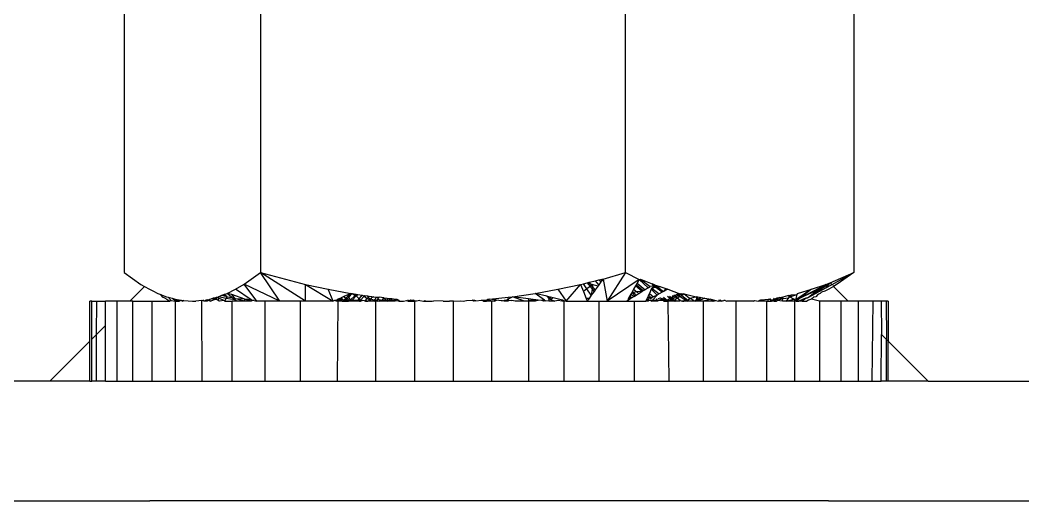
# Model space of a CAD drawing. Header units: millimetres. Extents: x 153 to 4750, y 92 to 3343.
# Drawn here: x 1739.13 to 1764.26, y 1073.62 to 1085.65 of the extents above; entities that cross this region are included whole.
import ezdxf

# ---------------------------------------------------------------- set-up
doc = ezdxf.new("R2010")
doc.units = ezdxf.units.MM

msp = doc.modelspace()

# ---------------------------------------------------------------- linework, layer by layer
for p, q in [((1741.74, 1085.901), (1741.74, 1079.33)), ((1745.159, 1085.901), (1745.159, 1079.33)), ((1754.301, 1079.33), (1754.301, 1085.901)), ((1760.023, 1085.901), (1760.023, 1079.33)), ((1741.74, 1079.33), (1742.161, 1079.034)), ((1744.742, 1079.036), (1745.159, 1079.33)), ((1745.159, 1079.33), (1746.283, 1079.034)), ((1745.64, 1078.616), (1745.159, 1079.33)), ((1746.281, 1078.616), (1745.159, 1079.33)), ((1753.39, 1079.087), (1753.545, 1079.126)), ((1753.545, 1079.126), (1753.634, 1079.148)), ((1753.633, 1079.026), (1753.545, 1079.126)), ((1753.634, 1079.148), (1753.707, 1079.166)), ((1753.634, 1079.148), (1753.682, 1079.095)), ((1753.704, 1079.125), (1753.674, 1079.158)), ((1753.704, 1079.125), (1753.682, 1079.095)), ((1753.74, 1079.166), (1753.704, 1079.125)), ((1753.707, 1079.166), (1753.74, 1079.166)), ((1753.74, 1079.166), (1754.301, 1079.33)), ((1753.74, 1079.166), (1753.843, 1078.616)), ((1754.301, 1079.33), (1753.843, 1078.616)), ((1754.64, 1079.155), (1753.843, 1078.616)), ((1754.301, 1079.33), (1754.64, 1079.155)), ((1754.64, 1079.155), (1754.589, 1079.065)), ((1754.64, 1079.155), (1754.675, 1079.165)), ((1754.864, 1078.947), (1754.64, 1079.155)), ((1754.675, 1079.165), (1754.913, 1078.978)), ((1754.675, 1079.165), (1754.968, 1079.049)), ((1759.423, 1079.074), (1760.023, 1079.33)), ((1760.023, 1079.33), (1759.47, 1079.027)), ((1760.023, 1079.33), (1759.605, 1079.036)), ((1741.881, 1078.616), (1742.249, 1078.983)), ((1742.161, 1079.034), (1742.249, 1078.983)), ((1742.249, 1078.983), (1742.374, 1078.911)), ((1742.374, 1078.911), (1742.459, 1078.869)), ((1742.459, 1078.869), (1742.586, 1078.807)), ((1744.317, 1078.81), (1744.53, 1078.914)), ((1744.53, 1078.914), (1744.742, 1079.036)), ((1744.924, 1078.651), (1744.53, 1078.914)), ((1745.061, 1078.616), (1744.742, 1079.036)), ((1745.64, 1078.616), (1744.742, 1079.036)), ((1746.281, 1078.616), (1746.283, 1079.034)), ((1746.283, 1079.034), (1746.849, 1078.912)), ((1746.283, 1079.034), (1746.978, 1078.616)), ((1746.849, 1078.912), (1747.416, 1078.808)), ((1746.978, 1078.616), (1746.849, 1078.912)), ((1752.039, 1078.808), (1752.608, 1078.911)), ((1752.608, 1078.911), (1753.175, 1079.034)), ((1752.608, 1078.911), (1752.814, 1078.616)), ((1752.814, 1078.616), (1753.175, 1079.034)), ((1753.175, 1079.034), (1753.249, 1079.052)), ((1753.175, 1079.034), (1753.243, 1078.86)), ((1753.334, 1078.926), (1753.243, 1078.86)), ((1753.249, 1079.052), (1753.339, 1079.075)), ((1753.334, 1078.926), (1753.249, 1079.052)), ((1753.412, 1078.984), (1753.334, 1078.926)), ((1753.443, 1078.762), (1753.334, 1078.926)), ((1753.339, 1079.075), (1753.39, 1079.087)), ((1753.339, 1079.075), (1753.419, 1079.052)), ((1753.339, 1079.075), (1753.412, 1078.984)), ((1753.419, 1079.052), (1753.39, 1079.087)), ((1753.451, 1079.013), (1753.412, 1078.984)), ((1753.412, 1078.984), (1753.465, 1078.918)), ((1753.419, 1079.052), (1753.481, 1079.034)), ((1753.451, 1079.013), (1753.419, 1079.052)), ((1753.465, 1078.918), (1753.443, 1078.762)), ((1753.481, 1079.034), (1753.451, 1079.013)), ((1753.474, 1078.985), (1753.451, 1079.013)), ((1753.474, 1078.985), (1753.465, 1078.918)), ((1753.465, 1078.918), (1753.513, 1078.859)), ((1753.481, 1079.034), (1753.474, 1078.985)), ((1753.543, 1078.901), (1753.474, 1078.985)), ((1753.481, 1079.034), (1753.612, 1078.997)), ((1753.543, 1078.901), (1753.513, 1078.859)), ((1753.612, 1078.997), (1753.543, 1078.901)), ((1753.633, 1079.026), (1753.612, 1078.997)), ((1753.682, 1079.095), (1753.633, 1079.026)), ((1754.503, 1078.914), (1754.471, 1078.858)), ((1754.552, 1079), (1754.503, 1078.914)), ((1754.503, 1078.914), (1754.579, 1078.847)), ((1754.566, 1079.025), (1754.552, 1079)), ((1754.72, 1078.857), (1754.552, 1079)), ((1754.589, 1079.065), (1754.566, 1079.025)), ((1754.745, 1078.873), (1754.566, 1079.025)), ((1754.589, 1079.065), (1754.788, 1078.9)), ((1754.745, 1078.873), (1754.72, 1078.857)), ((1754.788, 1078.9), (1754.745, 1078.873)), ((1754.864, 1078.947), (1754.788, 1078.9)), ((1754.864, 1078.947), (1754.913, 1078.978)), ((1754.946, 1078.912), (1754.898, 1078.809)), ((1755.008, 1078.997), (1754.913, 1078.978)), ((1754.96, 1078.941), (1754.946, 1078.912)), ((1755.089, 1078.767), (1754.946, 1078.912)), ((1755.008, 1078.997), (1754.96, 1078.941)), ((1755.063, 1078.955), (1754.96, 1078.941)), ((1754.96, 1078.941), (1755.144, 1078.797)), ((1755.024, 1079.027), (1754.968, 1079.049)), ((1755.008, 1078.997), (1754.968, 1079.049)), ((1755.024, 1079.027), (1755.008, 1078.997)), ((1755.063, 1078.955), (1755.008, 1078.997)), ((1755.024, 1079.027), (1755.112, 1078.961)), ((1755.024, 1079.027), (1755.187, 1078.971)), ((1755.112, 1078.961), (1755.063, 1078.955)), ((1755.218, 1078.836), (1755.063, 1078.955)), ((1755.187, 1078.971), (1755.112, 1078.961)), ((1755.112, 1078.961), (1755.253, 1078.855)), ((1755.187, 1078.971), (1755.306, 1078.93)), ((1755.306, 1078.93), (1755.253, 1078.855)), ((1755.328, 1078.895), (1755.253, 1078.855)), ((1755.328, 1078.895), (1755.306, 1078.93)), ((1755.306, 1078.93), (1755.358, 1078.912)), ((1755.358, 1078.912), (1755.328, 1078.895)), ((1755.358, 1078.912), (1755.659, 1078.797)), ((1758.963, 1078.911), (1758.567, 1078.648)), ((1758.607, 1078.808), (1758.963, 1078.911)), ((1758.684, 1078.696), (1759.318, 1079.034)), ((1758.963, 1078.911), (1758.684, 1078.696)), ((1759.123, 1078.897), (1758.684, 1078.696)), ((1759.396, 1079.036), (1758.881, 1078.703)), ((1759.31, 1078.939), (1758.881, 1078.703)), ((1759.123, 1078.897), (1758.881, 1078.703)), ((1758.963, 1078.911), (1759.318, 1079.034)), ((1759.396, 1079.036), (1759.123, 1078.897)), ((1759.318, 1079.034), (1759.123, 1078.897)), ((1759.394, 1078.914), (1759.291, 1078.864)), ((1759.396, 1079.036), (1759.31, 1078.939)), ((1759.47, 1079.027), (1759.31, 1078.939)), ((1759.318, 1079.034), (1759.423, 1079.074)), ((1759.514, 1078.983), (1759.394, 1078.914)), ((1759.423, 1079.074), (1759.396, 1079.036)), ((1759.423, 1079.074), (1759.47, 1079.027)), ((1759.49, 1079.007), (1759.514, 1078.983)), ((1759.605, 1079.036), (1759.514, 1078.983)), ((1759.514, 1078.983), (1759.881, 1078.616)), ((1742.586, 1078.807), (1742.63, 1078.791)), ((1742.63, 1078.791), (1742.653, 1078.778)), ((1742.653, 1078.778), (1742.695, 1078.725)), ((1742.653, 1078.778), (1742.802, 1078.725)), ((1742.695, 1078.725), (1742.751, 1078.7)), ((1742.751, 1078.7), (1742.805, 1078.665)), ((1742.802, 1078.725), (1742.839, 1078.715)), ((1742.805, 1078.665), (1742.881, 1078.616)), ((1742.839, 1078.715), (1742.914, 1078.628)), ((1742.839, 1078.715), (1742.94, 1078.686)), ((1742.914, 1078.628), (1742.881, 1078.616)), ((1742.914, 1078.628), (1743.025, 1078.616)), ((1742.94, 1078.686), (1743.025, 1078.616)), ((1742.94, 1078.686), (1743.017, 1078.665)), ((1743.017, 1078.665), (1743.025, 1078.616)), ((1743.017, 1078.665), (1743.167, 1078.639)), ((1743.017, 1078.665), (1743.118, 1078.616)), ((1743.118, 1078.616), (1743.167, 1078.639)), ((1743.167, 1078.639), (1743.21, 1078.616)), ((1743.167, 1078.639), (1743.233, 1078.628)), ((1743.233, 1078.628), (1743.21, 1078.616)), ((1743.233, 1078.628), (1743.449, 1078.616)), ((1743.687, 1078.632), (1743.532, 1078.616)), ((1743.743, 1078.616), (1743.687, 1078.632)), ((1743.692, 1076.616), (1743.687, 1078.632)), ((1743.743, 1078.616), (1743.713, 1078.636)), ((1743.81, 1078.616), (1743.788, 1078.649)), ((1743.827, 1078.637), (1743.788, 1078.649)), ((1743.81, 1078.616), (1743.843, 1078.659)), ((1743.827, 1078.637), (1743.81, 1078.616)), ((1743.827, 1078.637), (1743.885, 1078.666)), ((1743.898, 1078.616), (1743.827, 1078.637)), ((1743.885, 1078.666), (1743.923, 1078.676)), ((1743.898, 1078.616), (1743.885, 1078.666)), ((1743.898, 1078.616), (1744.002, 1078.653)), ((1743.923, 1078.676), (1743.985, 1078.694)), ((1744.002, 1078.653), (1743.923, 1078.676)), ((1743.985, 1078.694), (1744.033, 1078.707)), ((1744.075, 1078.645), (1743.985, 1078.694)), ((1744.075, 1078.645), (1744.002, 1078.653)), ((1744.033, 1078.707), (1744.063, 1078.716)), ((1744.075, 1078.645), (1744.033, 1078.707)), ((1744.063, 1078.716), (1744.102, 1078.727)), ((1744.111, 1078.691), (1744.063, 1078.716)), ((1744.106, 1078.623), (1744.075, 1078.645)), ((1744.102, 1078.727), (1744.172, 1078.754)), ((1744.295, 1078.679), (1744.102, 1078.727)), ((1744.111, 1078.691), (1744.102, 1078.727)), ((1744.106, 1078.623), (1744.111, 1078.691)), ((1744.131, 1078.616), (1744.106, 1078.623)), ((1744.236, 1078.628), (1744.111, 1078.691)), ((1744.236, 1078.628), (1744.131, 1078.616)), ((1744.172, 1078.754), (1744.239, 1078.78)), ((1744.32, 1078.726), (1744.172, 1078.754)), ((1744.26, 1078.616), (1744.236, 1078.628)), ((1744.239, 1078.78), (1744.317, 1078.81)), ((1744.32, 1078.726), (1744.239, 1078.78)), ((1744.26, 1078.616), (1744.295, 1078.679)), ((1744.295, 1078.679), (1744.32, 1078.726)), ((1744.513, 1078.647), (1744.295, 1078.679)), ((1744.438, 1078.709), (1744.317, 1078.81)), ((1744.435, 1078.779), (1744.317, 1078.81)), ((1744.32, 1078.726), (1744.438, 1078.709)), ((1744.504, 1078.7), (1744.435, 1078.779)), ((1744.76, 1078.665), (1744.435, 1078.779)), ((1744.461, 1078.69), (1744.438, 1078.709)), ((1744.504, 1078.7), (1744.461, 1078.69)), ((1744.513, 1078.647), (1744.461, 1078.69)), ((1744.527, 1078.674), (1744.504, 1078.7)), ((1744.513, 1078.647), (1744.504, 1078.7)), ((1744.551, 1078.616), (1744.513, 1078.647)), ((1744.76, 1078.665), (1744.527, 1078.674)), ((1744.759, 1078.616), (1744.527, 1078.674)), ((1744.759, 1078.616), (1744.76, 1078.665)), ((1744.924, 1078.651), (1744.76, 1078.665)), ((1744.925, 1078.616), (1744.76, 1078.665)), ((1744.965, 1078.628), (1744.924, 1078.651)), ((1744.965, 1078.628), (1744.925, 1078.616)), ((1745, 1078.632), (1744.965, 1078.628)), ((1745, 1078.632), (1745.061, 1078.616)), ((1747.012, 1078.631), (1746.978, 1078.616)), ((1747.055, 1078.641), (1747.012, 1078.631)), ((1747.055, 1078.616), (1747.012, 1078.631)), ((1747.055, 1078.641), (1747.103, 1078.67)), ((1747.055, 1078.641), (1747.055, 1078.616)), ((1747.055, 1078.641), (1747.104, 1078.641)), ((1747.148, 1078.665), (1747.1, 1078.616)), ((1747.104, 1078.641), (1747.1, 1078.616)), ((1747.103, 1078.67), (1747.172, 1078.701)), ((1747.103, 1078.67), (1747.148, 1078.665)), ((1747.104, 1078.641), (1747.103, 1078.67)), ((1747.104, 1078.641), (1747.148, 1078.665)), ((1747.129, 1078.682), (1747.148, 1078.665)), ((1747.172, 1078.701), (1747.148, 1078.665)), ((1747.148, 1078.665), (1747.198, 1078.662)), ((1747.148, 1078.665), (1747.169, 1078.616)), ((1747.148, 1078.665), (1747.2, 1078.616)), ((1747.243, 1078.732), (1747.172, 1078.701)), ((1747.172, 1078.701), (1747.198, 1078.662)), ((1747.198, 1078.662), (1747.244, 1078.641)), ((1747.244, 1078.641), (1747.2, 1078.616)), ((1747.339, 1078.774), (1747.243, 1078.732)), ((1747.243, 1078.732), (1747.29, 1078.686)), ((1747.244, 1078.641), (1747.29, 1078.686)), ((1747.244, 1078.641), (1747.287, 1078.616)), ((1747.244, 1078.641), (1747.287, 1078.641)), ((1747.287, 1078.641), (1747.328, 1078.681)), ((1747.287, 1078.641), (1747.287, 1078.616)), ((1747.287, 1078.641), (1747.37, 1078.641)), ((1747.287, 1078.641), (1747.359, 1078.616)), ((1747.29, 1078.686), (1747.416, 1078.808)), ((1747.29, 1078.686), (1747.328, 1078.681)), ((1747.328, 1078.681), (1747.364, 1078.716)), ((1747.328, 1078.681), (1747.37, 1078.641)), ((1747.416, 1078.808), (1747.339, 1078.774)), ((1747.339, 1078.774), (1747.364, 1078.716)), ((1747.364, 1078.716), (1747.454, 1078.803)), ((1747.364, 1078.716), (1747.381, 1078.674)), ((1747.37, 1078.641), (1747.405, 1078.641)), ((1747.381, 1078.674), (1747.405, 1078.641)), ((1747.405, 1078.641), (1747.523, 1078.759)), ((1747.405, 1078.641), (1747.405, 1078.616)), ((1747.405, 1078.641), (1747.451, 1078.641)), ((1747.416, 1078.808), (1747.454, 1078.803)), ((1747.451, 1078.641), (1747.553, 1078.746)), ((1747.451, 1078.641), (1747.451, 1078.616)), ((1747.451, 1078.641), (1747.605, 1078.641)), ((1747.454, 1078.803), (1747.552, 1078.789)), ((1747.454, 1078.803), (1747.523, 1078.759)), ((1747.552, 1078.789), (1747.523, 1078.759)), ((1747.523, 1078.759), (1747.553, 1078.746)), ((1747.552, 1078.789), (1747.59, 1078.784)), ((1747.553, 1078.746), (1747.59, 1078.784)), ((1747.553, 1078.746), (1747.63, 1078.674)), ((1747.605, 1078.641), (1747.572, 1078.616)), ((1747.59, 1078.784), (1747.7, 1078.768)), ((1747.605, 1078.641), (1747.7, 1078.768)), ((1747.605, 1078.641), (1747.663, 1078.616)), ((1747.605, 1078.641), (1747.663, 1078.641)), ((1747.63, 1078.674), (1747.663, 1078.641)), ((1747.702, 1078.628), (1747.634, 1078.616)), ((1747.663, 1078.641), (1747.752, 1078.738)), ((1747.663, 1078.641), (1747.663, 1078.616)), ((1747.663, 1078.641), (1747.702, 1078.628)), ((1747.663, 1078.616), (1747.702, 1078.628)), ((1747.7, 1078.768), (1747.752, 1078.738)), ((1747.761, 1078.623), (1747.702, 1078.628)), ((1747.752, 1078.738), (1747.77, 1078.758)), ((1747.752, 1078.738), (1747.825, 1078.681)), ((1747.761, 1078.623), (1747.789, 1078.616)), ((1747.77, 1078.758), (1747.835, 1078.748)), ((1747.825, 1078.681), (1747.789, 1078.641)), ((1747.789, 1078.641), (1747.789, 1078.616)), ((1747.789, 1078.641), (1747.816, 1078.627)), ((1747.816, 1078.627), (1747.841, 1078.616)), ((1747.855, 1078.716), (1747.825, 1078.681)), ((1747.825, 1078.681), (1747.904, 1078.641)), ((1747.855, 1078.716), (1747.835, 1078.748)), ((1747.835, 1078.748), (1747.878, 1078.742)), ((1747.904, 1078.641), (1747.841, 1078.616)), ((1747.878, 1078.742), (1747.855, 1078.716)), ((1747.875, 1078.686), (1747.855, 1078.716)), ((1747.904, 1078.641), (1747.875, 1078.686)), ((1747.875, 1078.686), (1748.006, 1078.641)), ((1747.878, 1078.742), (1747.942, 1078.733)), ((1747.936, 1078.7), (1747.904, 1078.641)), ((1747.904, 1078.641), (1747.92, 1078.616)), ((1747.942, 1078.733), (1747.936, 1078.7)), ((1747.991, 1078.726), (1747.936, 1078.7)), ((1747.942, 1078.733), (1747.991, 1078.726)), ((1747.991, 1078.726), (1748.069, 1078.718)), ((1748.006, 1078.641), (1748.069, 1078.718)), ((1748.006, 1078.641), (1748.075, 1078.616)), ((1748.006, 1078.641), (1748.075, 1078.641)), ((1748.006, 1078.641), (1748.008, 1078.616)), ((1748.008, 1078.616), (1748.075, 1078.641)), ((1748.069, 1078.718), (1748.131, 1078.711)), ((1748.075, 1078.641), (1748.096, 1078.666)), ((1748.075, 1078.641), (1748.075, 1078.616)), ((1748.096, 1078.666), (1748.131, 1078.711)), ((1748.096, 1078.666), (1748.198, 1078.641)), ((1748.13, 1078.616), (1748.198, 1078.641)), ((1748.242, 1078.699), (1748.131, 1078.711)), ((1748.242, 1078.699), (1748.198, 1078.641)), ((1748.198, 1078.641), (1748.198, 1078.616)), ((1748.198, 1078.641), (1748.297, 1078.641)), ((1748.242, 1078.699), (1748.297, 1078.641)), ((1748.242, 1078.699), (1748.329, 1078.69)), ((1748.297, 1078.641), (1748.339, 1078.616)), ((1748.297, 1078.641), (1748.406, 1078.641)), ((1748.329, 1078.69), (1748.339, 1078.616)), ((1748.329, 1078.69), (1748.374, 1078.685)), ((1748.406, 1078.641), (1748.374, 1078.685)), ((1748.374, 1078.685), (1748.448, 1078.678)), ((1748.424, 1078.616), (1748.406, 1078.641)), ((1748.406, 1078.641), (1748.442, 1078.641)), ((1748.424, 1078.616), (1748.448, 1078.678)), ((1748.442, 1078.641), (1748.424, 1078.616)), ((1748.442, 1078.641), (1748.448, 1078.678)), ((1748.442, 1078.641), (1748.47, 1078.616)), ((1748.442, 1078.641), (1748.518, 1078.641)), ((1748.448, 1078.678), (1748.536, 1078.668)), ((1748.518, 1078.641), (1748.536, 1078.668)), ((1748.567, 1078.665), (1748.518, 1078.616)), ((1748.518, 1078.641), (1748.518, 1078.616)), ((1748.593, 1078.623), (1748.518, 1078.616)), ((1748.536, 1078.668), (1748.567, 1078.665)), ((1748.567, 1078.665), (1748.624, 1078.641)), ((1748.593, 1078.623), (1748.624, 1078.641)), ((1748.624, 1078.641), (1748.624, 1078.616)), ((1748.74, 1078.616), (1748.814, 1078.628)), ((1748.814, 1078.628), (1748.851, 1078.616)), ((1748.843, 1078.648), (1748.851, 1078.616)), ((1748.915, 1078.643), (1748.851, 1078.616)), ((1748.949, 1078.616), (1748.915, 1078.643)), ((1748.915, 1078.643), (1748.946, 1078.641)), ((1748.949, 1078.616), (1748.946, 1078.641)), ((1748.976, 1078.639), (1748.949, 1078.616)), ((1749.018, 1078.616), (1748.976, 1078.639)), ((1749.147, 1078.628), (1749.062, 1078.616)), ((1749.147, 1078.628), (1749.237, 1078.616)), ((1749.237, 1078.616), (1749.263, 1078.626)), ((1749.293, 1078.616), (1749.263, 1078.626)), ((1749.458, 1078.616), (1749.496, 1078.621)), ((1749.73, 1078.616), (1749.496, 1078.621)), ((1749.73, 1078.616), (1749.817, 1078.617)), ((1749.817, 1078.617), (1749.852, 1078.616)), ((1749.817, 1078.617), (1749.892, 1078.616)), ((1749.991, 1078.616), (1750.16, 1078.625)), ((1750.16, 1078.625), (1750.231, 1078.616)), ((1750.231, 1078.616), (1750.312, 1078.628)), ((1750.312, 1078.628), (1750.461, 1078.638)), ((1750.461, 1078.638), (1750.513, 1078.641)), ((1750.503, 1078.616), (1750.461, 1078.638)), ((1750.503, 1078.616), (1750.513, 1078.641)), ((1750.546, 1078.621), (1750.503, 1078.616)), ((1750.513, 1078.641), (1750.546, 1078.621)), ((1750.546, 1078.621), (1750.692, 1078.641)), ((1750.742, 1078.616), (1750.692, 1078.641)), ((1750.692, 1078.641), (1750.818, 1078.641)), ((1750.87, 1078.641), (1750.815, 1078.616)), ((1750.818, 1078.641), (1750.854, 1078.663)), ((1750.847, 1078.616), (1750.891, 1078.665)), ((1750.87, 1078.641), (1750.847, 1078.616)), ((1750.854, 1078.663), (1750.891, 1078.665)), ((1750.87, 1078.641), (1750.891, 1078.665)), ((1750.947, 1078.616), (1750.87, 1078.641)), ((1750.891, 1078.665), (1751.36, 1078.714)), ((1751.071, 1078.641), (1750.891, 1078.665)), ((1751.021, 1078.616), (1751.071, 1078.641)), ((1751.186, 1078.62), (1751.071, 1078.641)), ((1751.217, 1078.621), (1751.186, 1078.62)), ((1751.26, 1078.616), (1751.217, 1078.621)), ((1751.26, 1078.616), (1751.257, 1078.641)), ((1751.257, 1078.641), (1751.307, 1078.641)), ((1751.307, 1078.641), (1751.466, 1078.726)), ((1751.371, 1078.641), (1751.349, 1078.616)), ((1751.36, 1078.714), (1751.466, 1078.726)), ((1751.371, 1078.641), (1751.36, 1078.714)), ((1751.371, 1078.641), (1751.45, 1078.628)), ((1751.532, 1078.616), (1751.45, 1078.628)), ((1751.466, 1078.726), (1752.039, 1078.808)), ((1751.865, 1078.673), (1751.466, 1078.726)), ((1751.772, 1078.616), (1751.466, 1078.726)), ((1751.874, 1078.641), (1751.865, 1078.673)), ((1752.111, 1078.641), (1751.865, 1078.673)), ((1751.874, 1078.641), (1752.111, 1078.641)), ((1751.874, 1078.641), (1751.876, 1078.616)), ((1752.111, 1078.641), (1752.033, 1078.616)), ((1752.27, 1078.641), (1752.039, 1078.808)), ((1752.331, 1078.736), (1752.039, 1078.808)), ((1752.2, 1078.633), (1752.111, 1078.641)), ((1752.27, 1078.641), (1752.2, 1078.633)), ((1752.257, 1078.616), (1752.2, 1078.633)), ((1752.27, 1078.641), (1752.257, 1078.616)), ((1752.297, 1078.621), (1752.257, 1078.616)), ((1752.27, 1078.641), (1752.297, 1078.621)), ((1752.381, 1078.616), (1752.297, 1078.621)), ((1752.395, 1078.665), (1752.331, 1078.736)), ((1752.381, 1078.724), (1752.331, 1078.736)), ((1752.381, 1078.724), (1752.395, 1078.665)), ((1752.421, 1078.714), (1752.381, 1078.724)), ((1752.381, 1078.641), (1752.395, 1078.665)), ((1752.381, 1078.641), (1752.381, 1078.616)), ((1752.421, 1078.714), (1752.395, 1078.665)), ((1752.459, 1078.641), (1752.395, 1078.665)), ((1752.44, 1078.662), (1752.395, 1078.665)), ((1752.487, 1078.698), (1752.421, 1078.714)), ((1752.487, 1078.698), (1752.44, 1078.662)), ((1752.469, 1078.616), (1752.459, 1078.641)), ((1752.459, 1078.641), (1752.526, 1078.616)), ((1752.721, 1078.641), (1752.487, 1078.698)), ((1752.615, 1078.628), (1752.526, 1078.616)), ((1752.701, 1078.616), (1752.615, 1078.628)), ((1752.721, 1078.641), (1752.701, 1078.616)), ((1752.766, 1078.616), (1752.721, 1078.641)), ((1753.243, 1078.86), (1753.314, 1078.678)), ((1753.389, 1078.685), (1753.314, 1078.678)), ((1753.314, 1078.678), (1753.329, 1078.641)), ((1753.329, 1078.641), (1753.357, 1078.641)), ((1753.329, 1078.641), (1753.339, 1078.616)), ((1753.389, 1078.685), (1753.357, 1078.641)), ((1753.443, 1078.762), (1753.389, 1078.685)), ((1753.513, 1078.859), (1753.443, 1078.762)), ((1754.348, 1078.641), (1754.333, 1078.616)), ((1754.348, 1078.641), (1754.374, 1078.641)), ((1754.393, 1078.721), (1754.365, 1078.672)), ((1754.436, 1078.68), (1754.365, 1078.672)), ((1754.365, 1078.672), (1754.374, 1078.641)), ((1754.436, 1078.68), (1754.374, 1078.641)), ((1754.408, 1078.747), (1754.393, 1078.721)), ((1754.393, 1078.721), (1754.436, 1078.68)), ((1754.434, 1078.792), (1754.408, 1078.747)), ((1754.462, 1078.696), (1754.408, 1078.747)), ((1754.471, 1078.858), (1754.434, 1078.792)), ((1754.434, 1078.792), (1754.519, 1078.732)), ((1754.462, 1078.696), (1754.436, 1078.68)), ((1754.496, 1078.835), (1754.454, 1078.828)), ((1754.545, 1078.748), (1754.454, 1078.828)), ((1754.519, 1078.732), (1754.462, 1078.696)), ((1754.496, 1078.835), (1754.471, 1078.858)), ((1754.579, 1078.847), (1754.496, 1078.835)), ((1754.574, 1078.766), (1754.496, 1078.835)), ((1754.574, 1078.766), (1754.519, 1078.732)), ((1754.519, 1078.732), (1754.545, 1078.748)), ((1754.545, 1078.748), (1754.574, 1078.766)), ((1754.63, 1078.801), (1754.574, 1078.766)), ((1754.72, 1078.857), (1754.579, 1078.847)), ((1754.579, 1078.847), (1754.63, 1078.801)), ((1754.72, 1078.857), (1754.63, 1078.801)), ((1754.819, 1078.641), (1754.807, 1078.616)), ((1754.855, 1078.716), (1754.819, 1078.641)), ((1754.819, 1078.641), (1754.855, 1078.641)), ((1754.89, 1078.633), (1754.819, 1078.641)), ((1754.83, 1078.665), (1754.866, 1078.616)), ((1754.876, 1078.762), (1754.855, 1078.716)), ((1754.855, 1078.716), (1754.895, 1078.696)), ((1754.895, 1078.696), (1754.855, 1078.641)), ((1754.89, 1078.633), (1754.855, 1078.641)), ((1754.89, 1078.633), (1754.866, 1078.616)), ((1754.898, 1078.809), (1754.876, 1078.762)), ((1754.944, 1078.701), (1754.876, 1078.762)), ((1754.927, 1078.641), (1754.89, 1078.633)), ((1754.957, 1078.616), (1754.89, 1078.633)), ((1754.944, 1078.701), (1754.895, 1078.696)), ((1754.927, 1078.68), (1754.895, 1078.696)), ((1754.898, 1078.809), (1755.003, 1078.721)), ((1754.927, 1078.68), (1754.973, 1078.705)), ((1754.927, 1078.641), (1754.972, 1078.641)), ((1754.927, 1078.641), (1754.957, 1078.616)), ((1755.003, 1078.721), (1754.944, 1078.701)), ((1754.973, 1078.705), (1754.944, 1078.701)), ((1754.972, 1078.641), (1754.957, 1078.616)), ((1755.089, 1078.767), (1754.972, 1078.641)), ((1754.972, 1078.641), (1754.994, 1078.616)), ((1754.972, 1078.641), (1755.02, 1078.641)), ((1755.02, 1078.641), (1754.994, 1078.616)), ((1755.089, 1078.767), (1755.003, 1078.721)), ((1755.02, 1078.641), (1755.02, 1078.616)), ((1755.02, 1078.641), (1755.1, 1078.641)), ((1755.065, 1078.67), (1755.1, 1078.641)), ((1755.144, 1078.797), (1755.089, 1078.767)), ((1755.113, 1078.78), (1755.089, 1078.767)), ((1755.1, 1078.641), (1755.1, 1078.616)), ((1755.1, 1078.641), (1755.13, 1078.629)), ((1755.13, 1078.629), (1755.1, 1078.616)), ((1755.114, 1078.681), (1755.179, 1078.695)), ((1755.226, 1078.665), (1755.13, 1078.629)), ((1755.13, 1078.629), (1755.246, 1078.641)), ((1755.218, 1078.836), (1755.144, 1078.797)), ((1755.179, 1078.695), (1755.226, 1078.665)), ((1755.21, 1078.701), (1755.226, 1078.665)), ((1755.253, 1078.855), (1755.218, 1078.836)), ((1755.226, 1078.665), (1755.246, 1078.641)), ((1755.226, 1078.665), (1755.275, 1078.616)), ((1755.287, 1078.641), (1755.226, 1078.665)), ((1755.26, 1078.662), (1755.226, 1078.665)), ((1755.246, 1078.641), (1755.26, 1078.662)), ((1755.246, 1078.641), (1755.248, 1078.616)), ((1755.246, 1078.641), (1755.275, 1078.616)), ((1755.254, 1078.711), (1755.322, 1078.657)), ((1755.26, 1078.662), (1755.287, 1078.641)), ((1755.322, 1078.657), (1755.26, 1078.662)), ((1755.287, 1078.641), (1755.275, 1078.616)), ((1755.343, 1078.641), (1755.275, 1078.616)), ((1755.287, 1078.641), (1755.343, 1078.641)), ((1755.322, 1078.657), (1755.343, 1078.641)), ((1755.422, 1078.681), (1755.343, 1078.641)), ((1755.343, 1078.641), (1755.343, 1078.616)), ((1755.343, 1078.641), (1755.415, 1078.641)), ((1755.422, 1078.681), (1755.355, 1078.732)), ((1755.415, 1078.641), (1755.371, 1078.616)), ((1755.403, 1078.742), (1755.462, 1078.698)), ((1755.415, 1078.641), (1755.449, 1078.66)), ((1755.415, 1078.641), (1755.474, 1078.641)), ((1755.462, 1078.698), (1755.422, 1078.681)), ((1755.449, 1078.66), (1755.422, 1078.681)), ((1755.449, 1078.66), (1755.558, 1078.722)), ((1755.462, 1078.698), (1755.449, 1078.66)), ((1755.474, 1078.641), (1755.449, 1078.66)), ((1755.449, 1078.66), (1755.474, 1078.616)), ((1755.449, 1078.66), (1755.507, 1078.641)), ((1755.593, 1078.783), (1755.462, 1078.698)), ((1755.481, 1078.759), (1755.462, 1078.698)), ((1755.507, 1078.641), (1755.462, 1078.698)), ((1755.474, 1078.641), (1755.474, 1078.616)), ((1755.538, 1078.641), (1755.474, 1078.616)), ((1755.474, 1078.641), (1755.545, 1078.616)), ((1755.558, 1078.722), (1755.507, 1078.764)), ((1755.507, 1078.641), (1755.507, 1078.616)), ((1755.507, 1078.641), (1755.545, 1078.616)), ((1755.507, 1078.641), (1755.538, 1078.641)), ((1755.595, 1078.691), (1755.538, 1078.641)), ((1755.538, 1078.641), (1755.545, 1078.616)), ((1755.538, 1078.641), (1755.579, 1078.625)), ((1755.579, 1078.625), (1755.545, 1078.616)), ((1755.625, 1078.76), (1755.558, 1078.722)), ((1755.595, 1078.691), (1755.558, 1078.722)), ((1755.579, 1078.625), (1755.641, 1078.616)), ((1755.608, 1078.616), (1755.579, 1078.625)), ((1755.659, 1078.797), (1755.593, 1078.783)), ((1755.625, 1078.76), (1755.593, 1078.783)), ((1755.663, 1078.733), (1755.595, 1078.691)), ((1755.67, 1078.628), (1755.595, 1078.691)), ((1755.67, 1078.628), (1755.608, 1078.616)), ((1755.659, 1078.797), (1755.625, 1078.76)), ((1755.663, 1078.733), (1755.625, 1078.76)), ((1755.67, 1078.628), (1755.641, 1078.616)), ((1755.659, 1078.797), (1755.709, 1078.807)), ((1755.707, 1078.76), (1755.659, 1078.797)), ((1755.707, 1078.76), (1755.663, 1078.733)), ((1755.792, 1078.641), (1755.663, 1078.733)), ((1755.67, 1078.628), (1755.724, 1078.616)), ((1755.766, 1078.797), (1755.707, 1078.76)), ((1755.707, 1078.76), (1755.861, 1078.641)), ((1755.709, 1078.807), (1755.766, 1078.797)), ((1755.792, 1078.641), (1755.763, 1078.616)), ((1755.766, 1078.797), (1756.073, 1078.726)), ((1755.766, 1078.797), (1755.894, 1078.701)), ((1755.792, 1078.616), (1755.792, 1078.641)), ((1755.792, 1078.641), (1755.861, 1078.641)), ((1755.792, 1078.641), (1755.851, 1078.616)), ((1755.861, 1078.641), (1755.851, 1078.616)), ((1755.926, 1078.683), (1755.861, 1078.641)), ((1755.861, 1078.641), (1755.881, 1078.616)), ((1755.894, 1078.701), (1755.926, 1078.683)), ((1756.073, 1078.726), (1755.926, 1078.683)), ((1755.926, 1078.683), (1756.044, 1078.616)), ((1756.194, 1078.705), (1756.044, 1078.616)), ((1756.087, 1078.684), (1756.044, 1078.616)), ((1756.073, 1078.726), (1756.109, 1078.72)), ((1756.073, 1078.726), (1756.087, 1078.684)), ((1756.109, 1078.72), (1756.087, 1078.684)), ((1756.087, 1078.684), (1756.11, 1078.616)), ((1756.109, 1078.72), (1756.194, 1078.705)), ((1756.11, 1078.616), (1756.194, 1078.705)), ((1756.284, 1078.69), (1756.11, 1078.616)), ((1756.194, 1078.705), (1756.284, 1078.69)), ((1756.434, 1078.665), (1756.248, 1078.616)), ((1756.284, 1078.69), (1756.434, 1078.665)), ((1756.434, 1078.665), (1756.493, 1078.616)), ((1756.434, 1078.665), (1756.56, 1078.628)), ((1756.493, 1078.616), (1756.56, 1078.628)), ((1756.56, 1078.628), (1756.632, 1078.616)), ((1756.643, 1078.644), (1756.632, 1078.616)), ((1756.69, 1078.639), (1756.632, 1078.616)), ((1756.701, 1078.616), (1756.735, 1078.634)), ((1756.701, 1078.616), (1756.764, 1078.632)), ((1756.797, 1078.628), (1756.764, 1078.632)), ((1756.797, 1078.628), (1756.837, 1078.616)), ((1757.503, 1078.616), (1757.528, 1078.628)), ((1757.528, 1078.628), (1757.631, 1078.616)), ((1757.631, 1078.616), (1757.686, 1078.645)), ((1757.631, 1078.616), (1757.66, 1078.642)), ((1757.686, 1078.645), (1757.882, 1078.665)), ((1757.864, 1078.616), (1757.882, 1078.665)), ((1757.882, 1078.665), (1757.916, 1078.67)), ((1757.932, 1078.647), (1757.882, 1078.665)), ((1757.952, 1078.616), (1757.916, 1078.67)), ((1757.916, 1078.67), (1757.932, 1078.647)), ((1757.952, 1078.616), (1757.932, 1078.647)), ((1757.932, 1078.647), (1758.001, 1078.644)), ((1757.952, 1078.616), (1758.001, 1078.644)), ((1758.001, 1078.644), (1758.096, 1078.7)), ((1758.025, 1078.688), (1758.001, 1078.644)), ((1758.158, 1078.71), (1758.02, 1078.616)), ((1758.07, 1078.616), (1758.097, 1078.628)), ((1758.096, 1078.7), (1758.158, 1078.71)), ((1758.097, 1078.628), (1758.249, 1078.726)), ((1758.097, 1078.628), (1758.241, 1078.678)), ((1758.23, 1078.616), (1758.097, 1078.628)), ((1758.158, 1078.71), (1758.249, 1078.726)), ((1758.23, 1078.616), (1758.241, 1078.678)), ((1758.241, 1078.678), (1758.249, 1078.726)), ((1758.241, 1078.678), (1758.389, 1078.697)), ((1758.249, 1078.726), (1758.37, 1078.754)), ((1758.332, 1078.616), (1758.389, 1078.697)), ((1758.332, 1078.616), (1758.518, 1078.665)), ((1758.37, 1078.754), (1758.458, 1078.774)), ((1758.408, 1078.725), (1758.37, 1078.754)), ((1758.389, 1078.697), (1758.408, 1078.725)), ((1758.408, 1078.725), (1758.596, 1078.785)), ((1758.458, 1078.774), (1758.408, 1078.725)), ((1758.518, 1078.665), (1758.408, 1078.725)), ((1758.458, 1078.774), (1758.596, 1078.785)), ((1758.571, 1078.616), (1758.518, 1078.665)), ((1758.534, 1078.616), (1758.567, 1078.648)), ((1758.567, 1078.648), (1758.596, 1078.785)), ((1758.598, 1078.635), (1758.567, 1078.648)), ((1758.598, 1078.635), (1758.571, 1078.616)), ((1758.596, 1078.785), (1758.607, 1078.808)), ((1758.684, 1078.696), (1758.598, 1078.635)), ((1758.645, 1078.616), (1758.598, 1078.635)), ((1758.748, 1078.666), (1758.645, 1078.616)), ((1758.823, 1078.687), (1758.722, 1078.616)), ((1758.748, 1078.666), (1758.722, 1078.616)), ((1758.823, 1078.687), (1758.748, 1078.666)), ((1758.881, 1078.703), (1758.823, 1078.687)), ((1758.854, 1078.688), (1758.823, 1078.687)), ((1758.883, 1078.64), (1758.843, 1078.616)), ((1758.881, 1078.703), (1758.854, 1078.688)), ((1758.959, 1078.666), (1758.883, 1078.64)), ((1759.021, 1078.714), (1758.959, 1078.666)), ((1759.158, 1078.616), (1758.959, 1078.666)), ((1759.07, 1078.727), (1759.021, 1078.714)), ((1759.12, 1078.783), (1759.07, 1078.727)), ((1759.18, 1078.81), (1759.12, 1078.783)), ((1759.207, 1078.836), (1759.18, 1078.81)), ((1759.291, 1078.864), (1759.207, 1078.836)), ((1740.931, 1078.616), (1740.881, 1078.616)), ((1740.881, 1077.616), (1740.881, 1078.616)), ((1740.931, 1078.616), (1741.056, 1078.616)), ((1740.931, 1077.665), (1740.931, 1078.616)), ((1741.048, 1077.783), (1741.056, 1078.616)), ((1741.056, 1078.616), (1741.269, 1078.616)), ((1741.567, 1078.616), (1741.269, 1078.616)), ((1741.269, 1078.004), (1741.269, 1078.616)), ((1741.567, 1076.616), (1741.567, 1078.616)), ((1741.881, 1078.616), (1741.567, 1078.616)), ((1741.958, 1078.616), (1741.881, 1078.616)), ((1741.958, 1076.616), (1741.958, 1078.616)), ((1741.958, 1078.616), (1742.444, 1078.616)), ((1742.444, 1076.616), (1742.444, 1078.616)), ((1742.444, 1078.616), (1742.881, 1078.616)), ((1743.023, 1076.616), (1743.025, 1078.616)), ((1743.025, 1078.616), (1743.118, 1078.616)), ((1743.449, 1078.616), (1743.532, 1078.616)), ((1743.81, 1078.616), (1743.743, 1078.616)), ((1744.26, 1078.616), (1744.445, 1078.616)), ((1744.445, 1076.616), (1744.445, 1078.616)), ((1744.551, 1078.616), (1744.445, 1078.616)), ((1744.759, 1078.616), (1744.551, 1078.616)), ((1744.925, 1078.616), (1744.759, 1078.616)), ((1745.269, 1078.616), (1745.061, 1078.616)), ((1745.269, 1076.616), (1745.269, 1078.616)), ((1745.64, 1078.616), (1745.269, 1078.616)), ((1746.154, 1078.616), (1745.64, 1078.616)), ((1746.154, 1076.616), (1746.154, 1078.616)), ((1746.281, 1078.616), (1746.154, 1078.616)), ((1746.978, 1078.616), (1746.281, 1078.616)), ((1747.1, 1078.616), (1747.055, 1078.616)), ((1747.084, 1076.616), (1747.1, 1078.616)), ((1747.169, 1078.616), (1747.1, 1078.616)), ((1747.2, 1078.616), (1747.169, 1078.616)), ((1747.2, 1078.616), (1747.287, 1078.616)), ((1747.287, 1078.616), (1747.359, 1078.616)), ((1747.405, 1078.616), (1747.359, 1078.616)), ((1747.451, 1078.616), (1747.405, 1078.616)), ((1747.572, 1078.616), (1747.451, 1078.616)), ((1747.634, 1078.616), (1747.572, 1078.616)), ((1747.634, 1078.616), (1747.663, 1078.616)), ((1747.789, 1078.616), (1747.841, 1078.616)), ((1747.92, 1078.616), (1747.841, 1078.616)), ((1748.008, 1078.616), (1747.92, 1078.616)), ((1748.075, 1078.616), (1748.008, 1078.616)), ((1748.045, 1078.616), (1748.008, 1078.616)), ((1748.045, 1076.616), (1748.045, 1078.616)), ((1748.075, 1078.616), (1748.045, 1078.616)), ((1748.13, 1078.616), (1748.075, 1078.616)), ((1748.198, 1078.616), (1748.13, 1078.616)), ((1748.339, 1078.616), (1748.198, 1078.616)), ((1748.424, 1078.616), (1748.339, 1078.616)), ((1748.47, 1078.616), (1748.424, 1078.616)), ((1748.518, 1078.616), (1748.47, 1078.616)), ((1748.624, 1078.616), (1748.74, 1078.616)), ((1748.851, 1078.616), (1748.949, 1078.616)), ((1748.949, 1078.616), (1749.018, 1078.616)), ((1749.018, 1076.616), (1749.018, 1078.616)), ((1749.062, 1078.616), (1749.018, 1078.616)), ((1749.237, 1078.616), (1749.293, 1078.616)), ((1749.293, 1078.616), (1749.458, 1078.616)), ((1749.991, 1078.616), (1749.892, 1078.616)), ((1749.991, 1076.616), (1749.991, 1078.616)), ((1750.742, 1078.616), (1750.815, 1078.616)), ((1750.847, 1078.616), (1750.815, 1078.616)), ((1750.947, 1078.616), (1750.847, 1078.616)), ((1750.947, 1076.616), (1750.947, 1078.616)), ((1751.021, 1078.616), (1750.947, 1078.616)), ((1751.349, 1078.616), (1751.26, 1078.616)), ((1751.772, 1078.616), (1751.532, 1078.616)), ((1751.876, 1078.616), (1751.772, 1078.616)), ((1751.876, 1076.616), (1751.876, 1078.616)), ((1752.033, 1078.616), (1751.876, 1078.616)), ((1752.469, 1078.616), (1752.381, 1078.616)), ((1752.526, 1078.616), (1752.469, 1078.616)), ((1752.766, 1078.616), (1752.701, 1078.616)), ((1752.766, 1078.616), (1752.732, 1078.616)), ((1752.766, 1076.616), (1752.766, 1078.616)), ((1752.814, 1078.616), (1752.766, 1078.616)), ((1752.814, 1078.616), (1753.339, 1078.616)), ((1753.339, 1078.616), (1753.641, 1078.616)), ((1753.641, 1076.616), (1753.641, 1078.616)), ((1753.641, 1078.616), (1753.843, 1078.616)), ((1753.843, 1078.616), (1754.333, 1078.616)), ((1754.333, 1078.616), (1754.521, 1078.616)), ((1754.521, 1076.616), (1754.521, 1078.616)), ((1754.521, 1078.616), (1754.807, 1078.616)), ((1754.866, 1078.616), (1754.807, 1078.616)), ((1754.994, 1078.616), (1754.957, 1078.616)), ((1755.02, 1078.616), (1754.957, 1078.616)), ((1755.02, 1078.616), (1754.994, 1078.616)), ((1755.1, 1078.616), (1755.02, 1078.616)), ((1755.275, 1078.616), (1755.248, 1078.616)), ((1755.275, 1078.616), (1755.307, 1078.616)), ((1755.343, 1078.616), (1755.307, 1078.616)), ((1755.307, 1078.616), (1755.371, 1078.616)), ((1755.371, 1078.616), (1755.343, 1078.616)), ((1755.395, 1076.616), (1755.371, 1078.616)), ((1755.474, 1078.616), (1755.371, 1078.616)), ((1755.545, 1078.616), (1755.474, 1078.616)), ((1755.608, 1078.616), (1755.545, 1078.616)), ((1755.763, 1078.616), (1755.694, 1078.616)), ((1755.724, 1078.616), (1755.763, 1078.616)), ((1755.792, 1078.616), (1755.763, 1078.616)), ((1755.851, 1078.616), (1755.792, 1078.616)), ((1755.881, 1078.616), (1755.851, 1078.616)), ((1756.044, 1078.616), (1755.881, 1078.616)), ((1756.11, 1078.616), (1756.044, 1078.616)), ((1756.248, 1078.616), (1756.11, 1078.616)), ((1756.248, 1078.616), (1756.248, 1076.616)), ((1756.493, 1078.616), (1756.248, 1078.616)), ((1756.701, 1078.616), (1756.632, 1078.616)), ((1757.066, 1078.616), (1756.837, 1078.616)), ((1757.066, 1078.616), (1757.066, 1076.616)), ((1757.503, 1078.616), (1757.066, 1078.616)), ((1757.833, 1078.616), (1757.631, 1078.616)), ((1757.833, 1078.616), (1757.833, 1076.616)), ((1757.833, 1078.616), (1757.864, 1078.616)), ((1757.864, 1078.616), (1757.952, 1078.616)), ((1758.02, 1078.616), (1757.952, 1078.616)), ((1758.02, 1078.616), (1758.07, 1078.616)), ((1758.332, 1078.616), (1758.23, 1078.616)), ((1758.534, 1078.616), (1758.332, 1078.616)), ((1758.534, 1078.616), (1758.534, 1076.616)), ((1758.571, 1078.616), (1758.534, 1078.616)), ((1758.571, 1078.616), (1758.645, 1078.616)), ((1758.722, 1078.616), (1758.645, 1078.616)), ((1758.722, 1078.616), (1758.843, 1078.616)), ((1759.158, 1078.616), (1759.158, 1076.616)), ((1759.693, 1078.616), (1759.158, 1078.616)), ((1759.693, 1078.616), (1759.693, 1076.616)), ((1759.881, 1078.616), (1759.693, 1078.616)), ((1760.132, 1078.616), (1759.881, 1078.616)), ((1760.132, 1078.616), (1760.132, 1076.616)), ((1760.493, 1078.616), (1760.132, 1078.616)), ((1760.493, 1078.616), (1760.47, 1076.616)), ((1760.702, 1078.616), (1760.493, 1078.616)), ((1760.832, 1078.616), (1760.702, 1078.616)), ((1760.702, 1078.616), (1760.714, 1077.783)), ((1760.881, 1078.616), (1760.832, 1078.616)), ((1760.832, 1078.616), (1760.841, 1077.656)), ((1760.881, 1078.616), (1760.881, 1077.616)), ((1741.048, 1077.783), (1741.269, 1078.004)), ((1741.269, 1076.616), (1741.269, 1078.004)), ((1739.881, 1076.616), (1740.881, 1077.616)), ((1740.881, 1076.616), (1740.881, 1077.616)), ((1740.931, 1077.665), (1741.048, 1077.783)), ((1740.931, 1076.616), (1740.931, 1077.665)), ((1741.048, 1076.616), (1741.048, 1077.783)), ((1760.706, 1076.616), (1760.714, 1077.783)), ((1760.714, 1077.783), (1760.841, 1077.656)), ((1760.841, 1076.616), (1760.841, 1077.656)), ((1760.841, 1077.656), (1760.881, 1077.616)), ((1760.881, 1076.616), (1760.881, 1077.616)), ((1760.881, 1077.616), (1761.881, 1076.616)), ((1739.881, 1076.616), (1736.922, 1076.616)), ((1740.881, 1076.616), (1739.881, 1076.616)), ((1740.881, 1076.616), (1740.931, 1076.616)), ((1741.048, 1076.616), (1740.931, 1076.616)), ((1741.269, 1076.616), (1741.048, 1076.616)), ((1741.269, 1076.616), (1741.567, 1076.616)), ((1741.567, 1076.616), (1741.958, 1076.616)), ((1741.958, 1076.616), (1742.381, 1076.616)), ((1742.381, 1076.616), (1742.444, 1076.616)), ((1742.444, 1076.616), (1743.023, 1076.616)), ((1743.023, 1076.616), (1743.692, 1076.616)), ((1743.692, 1076.616), (1744.445, 1076.616)), ((1744.445, 1076.616), (1745.269, 1076.616)), ((1745.269, 1076.616), (1746.154, 1076.616)), ((1746.154, 1076.616), (1747.084, 1076.616)), ((1747.084, 1076.616), (1748.045, 1076.616)), ((1748.045, 1076.616), (1749.018, 1076.616)), ((1749.018, 1076.616), (1749.991, 1076.616)), ((1749.991, 1076.616), (1750.947, 1076.616)), ((1750.947, 1076.616), (1751.876, 1076.616)), ((1751.876, 1076.616), (1752.766, 1076.616)), ((1752.766, 1076.616), (1753.641, 1076.616)), ((1753.641, 1076.616), (1754.521, 1076.616)), ((1754.521, 1076.616), (1755.395, 1076.616)), ((1755.395, 1076.616), (1756.248, 1076.616)), ((1756.248, 1076.616), (1757.066, 1076.616)), ((1757.066, 1076.616), (1757.833, 1076.616)), ((1757.833, 1076.616), (1758.534, 1076.616)), ((1758.534, 1076.616), (1759.158, 1076.616)), ((1759.158, 1076.616), (1759.381, 1076.616)), ((1759.381, 1076.616), (1759.693, 1076.616)), ((1759.693, 1076.616), (1760.132, 1076.616)), ((1760.132, 1076.616), (1760.47, 1076.616)), ((1760.47, 1076.616), (1760.706, 1076.616)), ((1760.841, 1076.616), (1760.706, 1076.616)), ((1760.881, 1076.616), (1760.841, 1076.616)), ((1761.881, 1076.616), (1760.881, 1076.616)), ((1761.881, 1076.616), (1764.84, 1076.616)), ((1736.922, 1073.616), (1742.381, 1073.616)), ((1759.381, 1073.616), (1742.381, 1073.616)), ((1759.381, 1073.616), (1764.84, 1073.616))]:
    msp.add_line(p, q)

doc.saveas('drawing.dxf')
